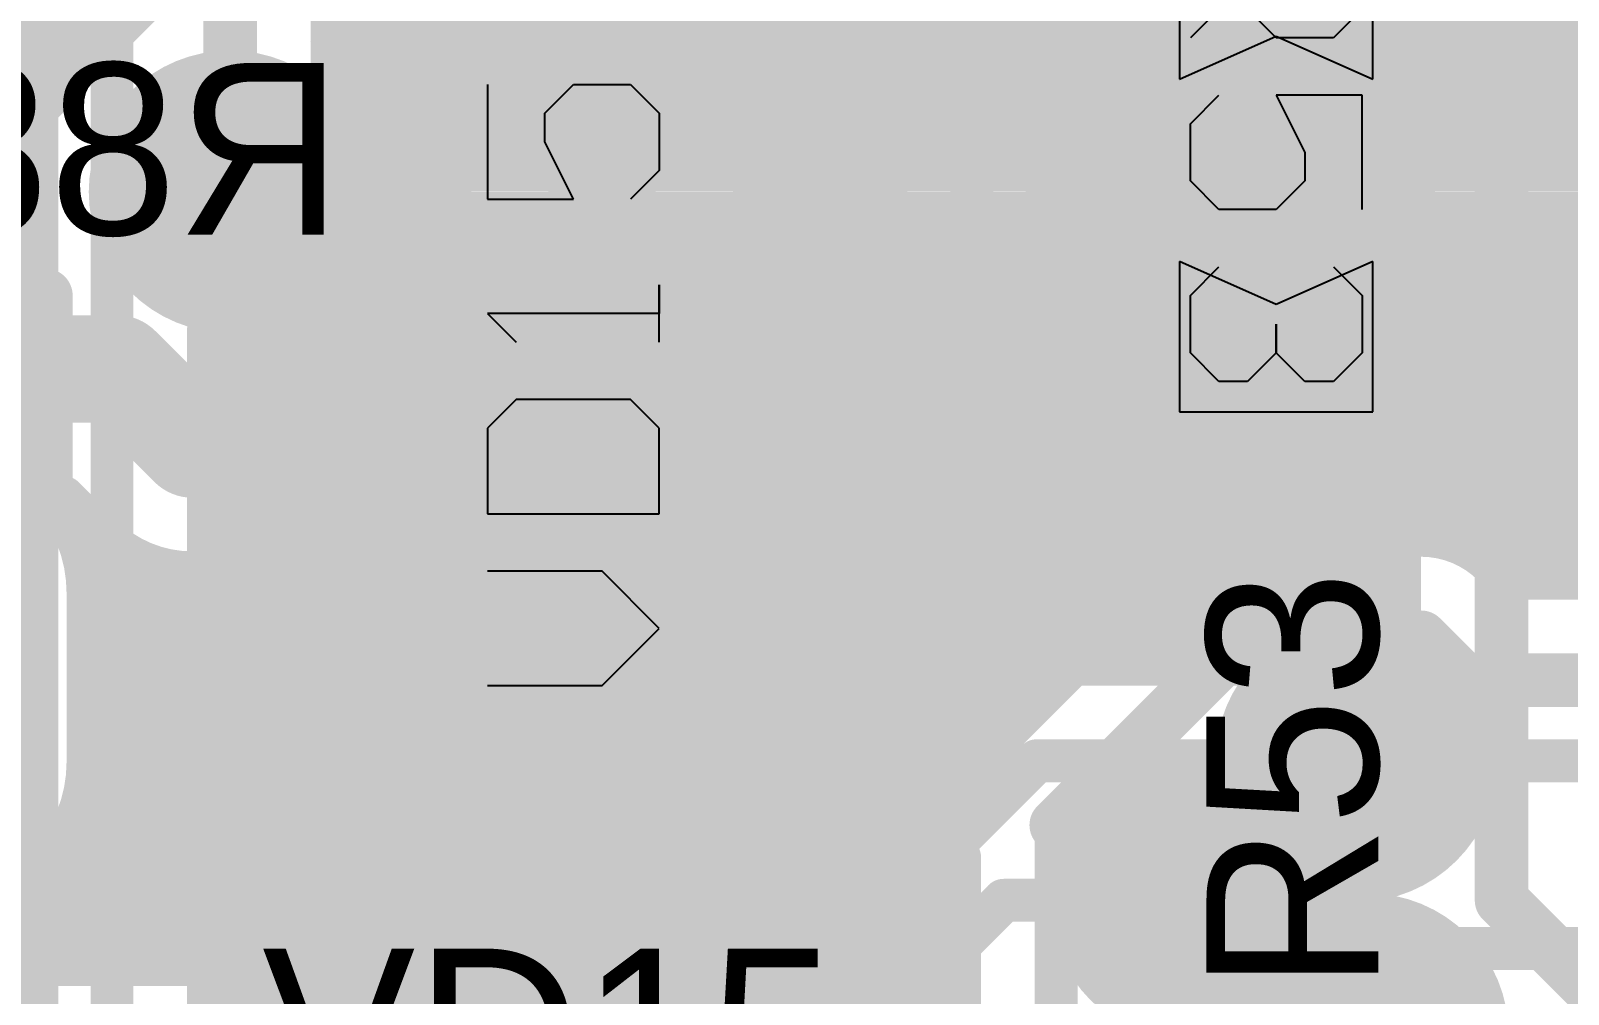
# Model space of a CAD drawing. Header units: millimetres. Extents: x 0.11 to 5.67, y 0.55 to 4.24.
# Drawn here: x 3.3188 to 3.6008, y 2.2968 to 2.4734 of the extents above; entities that cross this region are included whole.
import ezdxf

# ---------------------------------------------------------------- set-up
doc = ezdxf.new("R2010")
doc.units = ezdxf.units.MM
doc.header["$MEASUREMENT"] = 0
for name, color, linetype in [('BottomLayer', 5, 'Continuous'), ('BottomOverlay', 54, 'Continuous'), ('InternalPlane1', 76, 'Continuous'), ('InternalPlane2', 16, 'Continuous'), ('Mechanical3', 76, 'Continuous'), ('MultiLayer', 9, 'Continuous'), ('TopLayer', 1, 'Continuous'), ('TopOverlay', 2, 'Continuous'), ('TopPaste', 8, 'Continuous'), ('TopSolder', 216, 'Continuous'), ('ViaHoleLayer', 16, 'Continuous')]:
    doc.layers.add(name, color=color, linetype=linetype)

# ---------------------------------------------------------------- blocks, each defined once
blk = doc.blocks.new('SOT_23_123__4')
at = {"layer": 'Mechanical3'}
for p, q in [((-0.04429, 0.01967), (-0.04429, -0.00132)), ((-0.0233, -0.00132), (-0.0233, 0.01967)), ((-0.01281, 0.01967), (-0.01281, -0.01181)), ((0.00294, 0.01967), (-0.01281, 0.01967)), ((0.00819, 0.01443), (0.00294, 0.01967)), ((0.02393, 0.01967), (0.01868, 0.01443)), ((0.03442, 0.01967), (0.02393, 0.01967)), ((0.03967, 0.01443), (0.03442, 0.01967)), ((0.05017, 0.01443), (0.05541, 0.01967)), ((0.05541, 0.01967), (0.06591, 0.01967)), ((0.06591, 0.01967), (0.07116, 0.01443)), ((0.00819, -0.00656), (0.00819, 0.01443)), ((0.03967, 0.00918), (0.03967, 0.01443)), ((0.05017, 0.00918), (0.05017, 0.01443)), ((0.07116, 0.01443), (0.07116, 0.00918)), ((0.01868, -0.01181), (0.03967, 0.00918)), ((0.05541, 0.00393), (0.05017, 0.00918)), ((0.07116, 0.00918), (0.06591, 0.00393)), ((0.05017, -0.00132), (0.05541, 0.00393)), ((0.05541, 0.00393), (0.06591, 0.00393)), ((0.06591, 0.00393), (0.07116, -0.00132)), ((-0.04429, -0.00132), (-0.0338, -0.01181)), ((-0.0338, -0.01181), (-0.0233, -0.00132)), ((0.05017, -0.00656), (0.05017, -0.00132)), ((0.07116, -0.00132), (0.07116, -0.00656)), ((0.00294, -0.01181), (0.00819, -0.00656)), ((0.05541, -0.01181), (0.05017, -0.00656)), ((0.07116, -0.00656), (0.06591, -0.01181)), ((-0.01281, -0.01181), (0.00294, -0.01181)), ((0.03967, -0.01181), (0.01868, -0.01181)), ((0.06591, -0.01181), (0.05541, -0.01181))]:
    blk.add_line(p, q, dxfattribs=at)
at = {"layer": 'TopLayer', "const_width": 0.02807}
for points in [[(0.03027, 0.03866), (0.06125, 0.03866)], [(-0.06073, -0.00134), (-0.02975, -0.00134)], [(0.03027, -0.04134), (0.06125, -0.04134)]]:
    blk.add_lwpolyline(points, dxfattribs=at)
at = {"layer": 'TopLayer', "const_width": 0.01404}
for points in [[(0.02325, 0.03866, 1), (0.03729, 0.03866, 1)], [(0.05423, 0.03866, 1), (0.06827, 0.03866, 1)], [(-0.06775, -0.00134, 1), (-0.05371, -0.00134, 1)], [(-0.03677, -0.00134, 1), (-0.02273, -0.00134, 1)], [(0.02325, -0.04134, 1), (0.03729, -0.04134, 1)], [(0.05423, -0.04134, 1), (0.06827, -0.04134, 1)]]:
    blk.add_lwpolyline(points, format="xyb", close=True, dxfattribs=at)
at = {"layer": 'TopOverlay', "const_width": 0.01}
for points in [[(0.01576, 0.05866), (-0.02424, 0.05866)], [(-0.02424, 0.02866), (-0.02424, 0.05866)], [(0.02576, -0.01134), (0.02576, 0.00866)], [(-0.02424, -0.06134), (-0.02424, -0.03134)], [(0.01576, -0.06134), (-0.02424, -0.06134)]]:
    blk.add_lwpolyline(points, dxfattribs=at)
at = {"layer": 'TopOverlay', "const_width": 0.005}
for points in [[(-0.02674, 0.05866, 1), (-0.02174, 0.05866, 1)], [(-0.02674, 0.05866, 1), (-0.02174, 0.05866, 1)], [(0.01326, 0.05866, 1), (0.01826, 0.05866, 1)], [(-0.02674, 0.02866, 1), (-0.02174, 0.02866, 1)], [(0.02326, 0.00866, 1), (0.02826, 0.00866, 1)], [(0.02326, -0.01134, 1), (0.02826, -0.01134, 1)], [(-0.02674, -0.03134, 1), (-0.02174, -0.03134, 1)], [(-0.02674, -0.06134, 1), (-0.02174, -0.06134, 1)], [(-0.02674, -0.06134, 1), (-0.02174, -0.06134, 1)], [(0.01326, -0.06134, 1), (0.01826, -0.06134, 1)]]:
    blk.add_lwpolyline(points, format="xyb", close=True, dxfattribs=at)
at = {"layer": 'TopPaste', "const_width": 0.02807}
for points in [[(0.03027, 0.03866), (0.06125, 0.03866)], [(-0.06073, -0.00134), (-0.02975, -0.00134)], [(0.03027, -0.04134), (0.06125, -0.04134)]]:
    blk.add_lwpolyline(points, dxfattribs=at)
at = {"layer": 'TopPaste', "const_width": 0.01404}
for points in [[(0.02325, 0.03866, 1), (0.03729, 0.03866, 1)], [(0.05423, 0.03866, 1), (0.06827, 0.03866, 1)], [(-0.06775, -0.00134, 1), (-0.05371, -0.00134, 1)], [(-0.03677, -0.00134, 1), (-0.02273, -0.00134, 1)], [(0.02325, -0.04134, 1), (0.03729, -0.04134, 1)], [(0.05423, -0.04134, 1), (0.06827, -0.04134, 1)]]:
    blk.add_lwpolyline(points, format="xyb", close=True, dxfattribs=at)
at = {"layer": 'TopSolder', "const_width": 0.03201}
for points in [[(0.03027, 0.03866), (0.06125, 0.03866)], [(-0.06073, -0.00134), (-0.02975, -0.00134)], [(0.03027, -0.04134), (0.06125, -0.04134)]]:
    blk.add_lwpolyline(points, dxfattribs=at)
at = {"layer": 'TopSolder', "const_width": 0.016}
for points in [[(0.02227, 0.03866, 1), (0.03827, 0.03866, 1)], [(0.05325, 0.03866, 1), (0.06925, 0.03866, 1)], [(-0.06873, -0.00134, 1), (-0.05273, -0.00134, 1)], [(-0.03775, -0.00134, 1), (-0.02175, -0.00134, 1)], [(0.02227, -0.04134, 1), (0.03827, -0.04134, 1)], [(0.05325, -0.04134, 1), (0.06925, -0.04134, 1)]]:
    blk.add_lwpolyline(points, format="xyb", close=True, dxfattribs=at)
blk = doc.blocks.new('SOT_23_123__74')
at = {"layer": 'Mechanical3'}
for p, q in [((-0.04429, 0.01967), (-0.04429, -0.00132)), ((-0.0233, -0.00132), (-0.0233, 0.01967)), ((-0.01281, 0.01967), (-0.01281, -0.01181)), ((0.00294, 0.01967), (-0.01281, 0.01967)), ((0.00819, 0.01443), (0.00294, 0.01967)), ((0.02393, 0.01967), (0.01868, 0.01443)), ((0.02393, -0.01181), (0.02393, 0.01967)), ((0.06591, 0.01967), (0.04492, 0.01967)), ((0.04492, 0.01967), (0.04492, 0.00393)), ((0.00819, -0.00656), (0.00819, 0.01443)), ((0.04492, 0.00393), (0.05541, 0.00918)), ((0.05541, 0.00918), (0.06066, 0.00918)), ((0.06066, 0.00918), (0.06591, 0.00393)), ((0.06591, 0.00393), (0.06591, -0.00656)), ((-0.04429, -0.00132), (-0.0338, -0.01181)), ((-0.0338, -0.01181), (-0.0233, -0.00132)), ((0.00294, -0.01181), (0.00819, -0.00656)), ((0.05017, -0.01181), (0.04492, -0.00656)), ((0.06591, -0.00656), (0.06066, -0.01181)), ((-0.01281, -0.01181), (0.00294, -0.01181)), ((0.01868, -0.01181), (0.02918, -0.01181)), ((0.02918, -0.01181), (0.02393, -0.01181)), ((0.06066, -0.01181), (0.05017, -0.01181))]:
    blk.add_line(p, q, dxfattribs=at)
at = {"layer": 'TopLayer', "const_width": 0.02807}
for points in [[(0.03027, 0.03866), (0.06125, 0.03866)], [(-0.06073, -0.00134), (-0.02975, -0.00134)], [(0.03027, -0.04134), (0.06125, -0.04134)]]:
    blk.add_lwpolyline(points, dxfattribs=at)
at = {"layer": 'TopLayer', "const_width": 0.01404}
for points in [[(0.02325, 0.03866, 1), (0.03729, 0.03866, 1)], [(0.05423, 0.03866, 1), (0.06827, 0.03866, 1)], [(-0.06775, -0.00134, 1), (-0.05371, -0.00134, 1)], [(-0.03677, -0.00134, 1), (-0.02273, -0.00134, 1)], [(0.02325, -0.04134, 1), (0.03729, -0.04134, 1)], [(0.05423, -0.04134, 1), (0.06827, -0.04134, 1)]]:
    blk.add_lwpolyline(points, format="xyb", close=True, dxfattribs=at)
at = {"layer": 'TopOverlay', "const_width": 0.01}
for points in [[(-0.02424, 0.05866), (-0.02424, 0.02866)], [(-0.02424, 0.05866), (0.01576, 0.05866)], [(0.02576, 0.00866), (0.02576, -0.01134)], [(-0.02424, -0.03134), (-0.02424, -0.06134)], [(-0.02424, -0.06134), (0.01576, -0.06134)]]:
    blk.add_lwpolyline(points, dxfattribs=at)
at = {"layer": 'TopOverlay', "const_width": 0.005}
for points in [[(-0.02674, 0.05866, 1), (-0.02174, 0.05866, 1)], [(-0.02674, 0.05866, 1), (-0.02174, 0.05866, 1)], [(0.01326, 0.05866, 1), (0.01826, 0.05866, 1)], [(-0.02674, 0.02866, 1), (-0.02174, 0.02866, 1)], [(0.02326, 0.00866, 1), (0.02826, 0.00866, 1)], [(0.02326, -0.01134, 1), (0.02826, -0.01134, 1)], [(-0.02674, -0.03134, 1), (-0.02174, -0.03134, 1)], [(-0.02674, -0.06134, 1), (-0.02174, -0.06134, 1)], [(-0.02674, -0.06134, 1), (-0.02174, -0.06134, 1)], [(0.01326, -0.06134, 1), (0.01826, -0.06134, 1)]]:
    blk.add_lwpolyline(points, format="xyb", close=True, dxfattribs=at)
at = {"layer": 'TopPaste', "const_width": 0.02807}
for points in [[(0.03027, 0.03866), (0.06125, 0.03866)], [(-0.06073, -0.00134), (-0.02975, -0.00134)], [(0.03027, -0.04134), (0.06125, -0.04134)]]:
    blk.add_lwpolyline(points, dxfattribs=at)
at = {"layer": 'TopPaste', "const_width": 0.01404}
for points in [[(0.02325, 0.03866, 1), (0.03729, 0.03866, 1)], [(0.05423, 0.03866, 1), (0.06827, 0.03866, 1)], [(-0.06775, -0.00134, 1), (-0.05371, -0.00134, 1)], [(-0.03677, -0.00134, 1), (-0.02273, -0.00134, 1)], [(0.02325, -0.04134, 1), (0.03729, -0.04134, 1)], [(0.05423, -0.04134, 1), (0.06827, -0.04134, 1)]]:
    blk.add_lwpolyline(points, format="xyb", close=True, dxfattribs=at)
at = {"layer": 'TopSolder', "const_width": 0.03201}
for points in [[(0.03027, 0.03866), (0.06125, 0.03866)], [(-0.06073, -0.00134), (-0.02975, -0.00134)], [(0.03027, -0.04134), (0.06125, -0.04134)]]:
    blk.add_lwpolyline(points, dxfattribs=at)
at = {"layer": 'TopSolder', "const_width": 0.016}
for points in [[(0.02227, 0.03866, 1), (0.03827, 0.03866, 1)], [(0.05325, 0.03866, 1), (0.06925, 0.03866, 1)], [(-0.06873, -0.00134, 1), (-0.05273, -0.00134, 1)], [(-0.03775, -0.00134, 1), (-0.02175, -0.00134, 1)], [(0.02227, -0.04134, 1), (0.03827, -0.04134, 1)], [(0.05325, -0.04134, 1), (0.06925, -0.04134, 1)]]:
    blk.add_lwpolyline(points, format="xyb", close=True, dxfattribs=at)
blk = doc.blocks.new('RC0603_123')
at = {"layer": 'Mechanical3'}
for p, q in [((-0.04528, -0.01575), (-0.04528, 0.01574)), ((-0.04528, 0.01574), (-0.02953, 0.01574)), ((-0.02953, 0.01574), (-0.02429, 0.01049)), ((0.0072, 0.01574), (-0.01379, 0.01574)), ((-0.01379, 0.01574), (-0.01379, -0.00001)), ((0.0177, 0.01049), (0.02294, 0.01574)), ((0.02294, 0.01574), (0.03344, 0.01574)), ((0.03344, 0.01574), (0.03869, 0.01049)), ((-0.02429, 0.01049), (-0.02429, -0.00001)), ((0.03869, 0.01049), (0.03869, 0.00524)), ((-0.01379, -0.00001), (-0.00329, 0.00524)), ((-0.00329, 0.00524), (0.00195, 0.00524)), ((0.00195, 0.00524), (0.0072, -0.00001)), ((0.03869, 0.00524), (0.03344, -0.00001)), ((-0.02429, -0.00001), (-0.02953, -0.00525)), ((0.0072, -0.00001), (0.0072, -0.0105)), ((0.03344, -0.00001), (0.02819, -0.00001)), ((0.02819, -0.00001), (0.03344, -0.00001)), ((0.03344, -0.00001), (0.03869, -0.00525)), ((-0.02953, -0.00525), (-0.04528, -0.00525)), ((-0.03478, -0.00525), (-0.02429, -0.01575)), ((0.03869, -0.00525), (0.03869, -0.0105)), ((-0.00854, -0.01575), (-0.01379, -0.0105)), ((0.0072, -0.0105), (0.00195, -0.01575)), ((0.02294, -0.01575), (0.0177, -0.0105)), ((0.03869, -0.0105), (0.03344, -0.01575)), ((0.00195, -0.01575), (-0.00854, -0.01575)), ((0.03344, -0.01575), (0.02294, -0.01575))]:
    blk.add_line(p, q, dxfattribs=at)
at = {"layer": 'TopLayer'}
for points in [[(-0.04429, -0.01772), (-0.01673, -0.01772), (-0.04429, 0.01772), (-0.01673, 0.01772)], [(0.04427, 0.01772), (0.01671, 0.01772), (0.04427, -0.01772), (0.01671, -0.01772)]]:
    blk.add_solid(points, dxfattribs=at)
at = {"layer": 'TopOverlay', "const_width": 0.00701}
for points in [[(-0.05217, -0.02559), (-0.05217, 0.02559)], [(0.05217, 0.02559), (-0.05217, 0.02559)], [(0.05217, -0.02559), (0.05217, 0.02559)], [(0.05217, -0.02559), (-0.05217, -0.02559)]]:
    blk.add_lwpolyline(points, dxfattribs=at)
at = {"layer": 'TopOverlay', "const_width": 0.0035}
for points in [[(-0.05392, 0.02559, 1), (-0.05041, 0.02559, 1)], [(-0.05392, 0.02559, 1), (-0.05041, 0.02559, 1)], [(0.05041, 0.02559, 1), (0.05392, 0.02559, 1)], [(0.05041, 0.02559, 1), (0.05392, 0.02559, 1)], [(-0.05392, -0.02559, 1), (-0.05041, -0.02559, 1)], [(-0.05392, -0.02559, 1), (-0.05041, -0.02559, 1)], [(0.05041, -0.02559, 1), (0.05392, -0.02559, 1)], [(0.05041, -0.02559, 1), (0.05392, -0.02559, 1)]]:
    blk.add_lwpolyline(points, format="xyb", close=True, dxfattribs=at)
at = {"layer": 'TopPaste'}
for p, q in [((-0.04429, 0.01772), (-0.04429, -0.01772)), ((-0.01673, 0.01772), (-0.04429, 0.01772)), ((-0.02461, 0), (-0.01673, 0.01772)), ((0.04427, 0.01772), (0.01671, 0.01772)), ((0.01671, 0.01772), (0.02458, 0)), ((0.04427, -0.01772), (0.04427, 0.01772)), ((-0.01673, -0.01772), (-0.02461, 0)), ((0.02458, 0), (0.01671, -0.01772)), ((-0.04429, -0.01772), (-0.01673, -0.01772)), ((0.01671, -0.01772), (0.04427, -0.01772))]:
    blk.add_line(p, q, dxfattribs=at)
at = {"layer": 'TopSolder'}
for points in [[(-0.04626, -0.01969), (-0.01476, -0.01969), (-0.04626, 0.01969), (-0.01476, 0.01969)], [(0.04624, 0.01969), (0.01474, 0.01969), (0.04624, -0.01969), (0.01474, -0.01969)]]:
    blk.add_solid(points, dxfattribs=at)

msp = doc.modelspace()

# ---------------------------------------------------------------- linework, layer by layer
at = {"layer": 'BottomLayer'}
for points, const_width in [([(3.33366, 2.00787), (3.33366, 2.53425)], 0.00787), ([(3.35532, 2.4439), (3.35532, 2.53348)], 0.00984), ([(3.37402, 2.46137), (3.37402, 2.53348)], 0.00787), ([(3.31988, 1.97047), (3.31988, 2.52854)], 0.00787), ([(3.37402, 2.47145), (3.44202, 2.47145)], 0.00787), ([(3.48514, 2.47145), (3.74001, 2.47145)], 0.00787), ([(3.37402, 2.46358), (3.44996, 2.46358)], 0.00787), ([(3.47721, 2.46358), (3.733, 2.46358)], 0.00787), ([(3.37802, 2.4557), (3.72858, 2.4557)], 0.00787), ([(3.3806, 2.44783), (3.72597, 2.44783)], 0.00787), ([(3.3806, 2.43995), (3.50195, 2.43995)], 0.00787), ([(3.52167, 2.43995), (3.72486, 2.43995)], 0.00787), ([(3.37801, 2.43208), (3.49163, 2.43208)], 0.00787), ([(3.53199, 2.43208), (3.72514, 2.43208)], 0.00787), ([(3.37166, 2.42421), (3.48746, 2.42421)], 0.00787), ([(3.53616, 2.42421), (3.72683, 2.42421)], 0.00787), ([(3.35138, 2.01521), (3.35138, 2.41861)], 0.00787), ([(3.35138, 2.41633), (3.48622, 2.41633)], 0.00787), ([(3.5374, 2.41633), (3.71667, 2.41633)], 0.00787), ([(3.35138, 2.40846), (3.48746, 2.40846)], 0.00787), ([(3.53616, 2.40846), (3.68814, 2.40846)], 0.00787), ([(3.35138, 2.40058), (3.49165, 2.40058)], 0.00787), ([(3.53198, 2.40058), (3.61581, 2.40058)], 0.00787), ([(3.35138, 2.39271), (3.50198, 2.39271)], 0.00787), ([(3.52164, 2.39271), (3.60874, 2.39271)], 0.00787), ([(3.35138, 2.38484), (3.60579, 2.38484)], 0.00787), ([(3.54134, 2.38091), (3.57382, 2.38091)], 0.00787), ([(3.35138, 2.37696), (3.52985, 2.37696)], 0.00787), ([(3.58531, 2.37696), (3.60549, 2.37696)], 0.00787), ([(3.49367, 2.34098), (3.52812, 2.37543)], 0.00787), ([(3.58704, 2.37543), (3.58944, 2.37303)], 0.00787), ([(3.58944, 2.37303), (3.60626, 2.37303)], 0.00787), ([(3.35138, 2.36909), (3.52178, 2.36909)], 0.00787), ([(3.50689, 2.32776), (3.54134, 2.3622)], 0.00984), ([(3.54134, 2.3622), (3.57382, 2.3622)], 0.00984), ([(3.57382, 2.3622), (3.58169, 2.35433)], 0.00984), ([(3.35138, 2.36121), (3.5139, 2.36121)], 0.00787), ([(3.58169, 2.35433), (3.66043, 2.35433)], 0.00984), ([(3.35138, 2.35334), (3.50603, 2.35334)], 0.00787), ([(3.35138, 2.34547), (3.49815, 2.34547)], 0.00787), ([(3.35138, 2.33759), (3.49098, 2.33759)], 0.00787), ([(3.56201, 2.33957), (3.68209, 2.33957)], 0.00787), ([(3.35138, 2.32972), (3.48829, 2.32972)], 0.00787), ([(3.50689, 2.27258), (3.50689, 2.32776)], 0.00787), ([(3.35138, 2.32184), (3.48915, 2.32184)], 0.00787), ([(3.48917, 2.27992), (3.48917, 2.32177)], 0.00787), ([(3.35138, 2.31397), (3.48917, 2.31397)], 0.00787), ([(3.5315, 2.2815), (3.5315, 2.31398)], 0.00787), ([(3.35138, 2.3061), (3.48917, 2.3061)], 0.00787), ([(3.56398, 2.28937), (3.57972, 2.30512)], 0.00787), ([(3.57972, 2.30512), (3.7378, 2.30512)], 0.00787), ([(3.35138, 2.29822), (3.48917, 2.29822)], 0.00787)]:
    msp.add_lwpolyline(points, dxfattribs=dict(at, const_width=const_width))
for points, const_width in [([(3.48917, 2.48524, 1), (3.43799, 2.48524, 1)], 0.00787), ([(3.45768, 2.48524, 1), (3.46949, 2.48524, 1)], 0.01181), ([(3.37205, 2.47145, 1), (3.37598, 2.47145, 1)], 0.00394), ([(3.44005, 2.47145, 1), (3.44399, 2.47145, 1)], 0.00394), ([(3.48317, 2.47145, 1), (3.48711, 2.47145, 1)], 0.00394), ([(3.37205, 2.46358, 1), (3.37598, 2.46358, 1)], 0.00394), ([(3.37205, 2.46137, 1), (3.37598, 2.46137, 1)], 0.00394), ([(3.37205, 2.46137, 1), (3.37598, 2.46137, 1)], 0.00394), ([(3.44799, 2.46358, 1), (3.45192, 2.46358, 1)], 0.00394), ([(3.47524, 2.46358, 1), (3.47918, 2.46358, 1)], 0.00394), ([(3.37605, 2.4557, 1), (3.37999, 2.4557, 1)], 0.00394), ([(3.34941, 2.4439, 1), (3.36122, 2.4439, 1)], 0.01181), ([(3.37863, 2.44783, 1), (3.38257, 2.44783, 1)], 0.00394), ([(3.35285, 2.4439, 1), (3.35778, 2.4439, 1)], 0.00492), ([(3.37894, 2.4439, 1), (3.38287, 2.4439, 1)], 0.00394), ([(3.37894, 2.4439, 1), (3.38287, 2.4439, 1)], 0.00394), ([(3.5374, 2.41634, 1), (3.48622, 2.41634, 1)], 0.00787), ([(3.37863, 2.43995, 1), (3.38257, 2.43995, 1)], 0.00394), ([(3.49998, 2.43995, 1), (3.50392, 2.43995, 1)], 0.00394), ([(3.5197, 2.43995, 1), (3.52364, 2.43995, 1)], 0.00394), ([(3.37604, 2.43208, 1), (3.37998, 2.43208, 1)], 0.00394), ([(3.48967, 2.43208, 1), (3.4936, 2.43208, 1)], 0.00394), ([(3.53002, 2.43208, 1), (3.53396, 2.43208, 1)], 0.00394), ([(3.36969, 2.42421, 1), (3.37363, 2.42421, 1)], 0.00394), ([(3.48549, 2.42421, 1), (3.48943, 2.42421, 1)], 0.00394), ([(3.50591, 2.41634, 1), (3.51772, 2.41634, 1)], 0.01181), ([(3.53419, 2.42421, 1), (3.53813, 2.42421, 1)], 0.00394), ([(3.34941, 2.41861, 1), (3.35335, 2.41861, 1)], 0.00394), ([(3.34941, 2.41861, 1), (3.35335, 2.41861, 1)], 0.00394), ([(3.34941, 2.41633, 1), (3.35335, 2.41633, 1)], 0.00394), ([(3.48425, 2.41634, 1), (3.48819, 2.41634, 1)], 0.00394), ([(3.48425, 2.41633, 1), (3.48819, 2.41633, 1)], 0.00394), ([(3.53543, 2.41634, 1), (3.53937, 2.41634, 1)], 0.00394), ([(3.53543, 2.41633, 1), (3.53937, 2.41633, 1)], 0.00394), ([(3.34941, 2.40846, 1), (3.35335, 2.40846, 1)], 0.00394), ([(3.4855, 2.40846, 1), (3.48943, 2.40846, 1)], 0.00394), ([(3.53419, 2.40846, 1), (3.53813, 2.40846, 1)], 0.00394), ([(3.34941, 2.40058, 1), (3.35335, 2.40058, 1)], 0.00394), ([(3.48968, 2.40058, 1), (3.49361, 2.40058, 1)], 0.00394), ([(3.53001, 2.40058, 1), (3.53395, 2.40058, 1)], 0.00394), ([(3.34941, 2.39271, 1), (3.35335, 2.39271, 1)], 0.00394), ([(3.50002, 2.39271, 1), (3.50395, 2.39271, 1)], 0.00394), ([(3.51967, 2.39271, 1), (3.52361, 2.39271, 1)], 0.00394), ([(3.34941, 2.38484, 1), (3.35335, 2.38484, 1)], 0.00394), ([(3.53937, 2.38091, 1), (3.54331, 2.38091, 1)], 0.00394), ([(3.53937, 2.38091, 1), (3.54331, 2.38091, 1)], 0.00394), ([(3.53937, 2.38091, 1), (3.54331, 2.38091, 1)], 0.00394), ([(3.57185, 2.38091, 1), (3.57579, 2.38091, 1)], 0.00394), ([(3.57185, 2.38091, 1), (3.57579, 2.38091, 1)], 0.00394), ([(3.57185, 2.38091, 1), (3.57579, 2.38091, 1)], 0.00394), ([(3.34941, 2.37696, 1), (3.35335, 2.37696, 1)], 0.00394), ([(3.52788, 2.37696, 1), (3.53182, 2.37696, 1)], 0.00394), ([(3.58334, 2.37696, 1), (3.58727, 2.37696, 1)], 0.00394), ([(3.52615, 2.37543, 1), (3.53008, 2.37543, 1)], 0.00394), ([(3.52615, 2.37543, 1), (3.53008, 2.37543, 1)], 0.00394), ([(3.52615, 2.37543, 1), (3.53008, 2.37543, 1)], 0.00394), ([(3.58507, 2.37543, 1), (3.58901, 2.37543, 1)], 0.00394), ([(3.58507, 2.37543, 1), (3.58901, 2.37543, 1)], 0.00394), ([(3.58507, 2.37543, 1), (3.58901, 2.37543, 1)], 0.00394), ([(3.58747, 2.37303, 1), (3.59141, 2.37303, 1)], 0.00394), ([(3.58747, 2.37303, 1), (3.59141, 2.37303, 1)], 0.00394), ([(3.34941, 2.36909, 1), (3.35335, 2.36909, 1)], 0.00394), ([(3.51981, 2.36909, 1), (3.52374, 2.36909, 1)], 0.00394), ([(3.53888, 2.3622, 1), (3.5438, 2.3622, 1)], 0.00492), ([(3.53888, 2.3622, 1), (3.5438, 2.3622, 1)], 0.00492), ([(3.57136, 2.3622, 1), (3.57628, 2.3622, 1)], 0.00492), ([(3.57136, 2.3622, 1), (3.57628, 2.3622, 1)], 0.00492), ([(3.34941, 2.36121, 1), (3.35335, 2.36121, 1)], 0.00394), ([(3.51193, 2.36121, 1), (3.51587, 2.36121, 1)], 0.00394), ([(3.57923, 2.35433, 1), (3.58415, 2.35433, 1)], 0.00492), ([(3.57923, 2.35433, 1), (3.58415, 2.35433, 1)], 0.00492), ([(3.34941, 2.35334, 1), (3.35335, 2.35334, 1)], 0.00394), ([(3.50406, 2.35334, 1), (3.508, 2.35334, 1)], 0.00394), ([(3.5561, 2.33957, 1), (3.56791, 2.33957, 1)], 0.01181), ([(3.34941, 2.34547, 1), (3.35335, 2.34547, 1)], 0.00394), ([(3.49618, 2.34547, 1), (3.50012, 2.34547, 1)], 0.00394), ([(3.4917, 2.34098, 1), (3.49563, 2.34098, 1)], 0.00394), ([(3.4917, 2.34098, 1), (3.49563, 2.34098, 1)], 0.00394), ([(3.34941, 2.33759, 1), (3.35335, 2.33759, 1)], 0.00394), ([(3.48902, 2.33759, 1), (3.49295, 2.33759, 1)], 0.00394), ([(3.56004, 2.33957, 1), (3.56398, 2.33957, 1)], 0.00394), ([(3.34941, 2.32972, 1), (3.35335, 2.32972, 1)], 0.00394), ([(3.48632, 2.32972, 1), (3.49026, 2.32972, 1)], 0.00394), ([(3.50443, 2.32776, 1), (3.50935, 2.32776, 1)], 0.00492), ([(3.50492, 2.32776, 1), (3.50886, 2.32776, 1)], 0.00394), ([(3.34941, 2.32184, 1), (3.35335, 2.32184, 1)], 0.00394), ([(3.48718, 2.32184, 1), (3.49112, 2.32184, 1)], 0.00394), ([(3.4872, 2.32177, 1), (3.49114, 2.32177, 1)], 0.00394), ([(3.4872, 2.32177, 1), (3.49114, 2.32177, 1)], 0.00394), ([(3.52559, 2.31398, 1), (3.5374, 2.31398, 1)], 0.01181), ([(3.34941, 2.31397, 1), (3.35335, 2.31397, 1)], 0.00394), ([(3.4872, 2.31397, 1), (3.49114, 2.31397, 1)], 0.00394), ([(3.52953, 2.31398, 1), (3.53346, 2.31398, 1)], 0.00394), ([(3.34941, 2.3061, 1), (3.35335, 2.3061, 1)], 0.00394), ([(3.4872, 2.3061, 1), (3.49114, 2.3061, 1)], 0.00394), ([(3.57776, 2.30512, 1), (3.58169, 2.30512, 1)], 0.00394), ([(3.57776, 2.30512, 1), (3.58169, 2.30512, 1)], 0.00394), ([(3.34941, 2.29822, 1), (3.35335, 2.29822, 1)], 0.00394), ([(3.4872, 2.29822, 1), (3.49114, 2.29822, 1)], 0.00394), ([(3.55807, 2.28937, 1), (3.56988, 2.28937, 1)], 0.01181)]:
    msp.add_lwpolyline(points, format="xyb", close=True, dxfattribs=dict(at, const_width=const_width))
at = {"layer": 'BottomLayer', "const_width": 0.00787}
for points in [[(3.37402, 2.46137, -0.190079), (3.38091, 2.4439)], [(3.38091, 2.4439, -0.460215), (3.35138, 2.41861)], [(3.52812, 2.37543, -0.198912), (3.54134, 2.38091)], [(3.52812, 2.37543, -0.198912), (3.54134, 2.38091)], [(3.57382, 2.38091, -0.198912), (3.58704, 2.37543)], [(3.57382, 2.38091, -0.198912), (3.58704, 2.37543)], [(3.48917, 2.32177, -0.285194), (3.49367, 2.34098)]]:
    msp.add_lwpolyline(points, format="xyb", dxfattribs=at)
at = {"layer": 'InternalPlane1', "const_width": 0.02591}
for points in [[(3.45063, 2.48524, 1), (3.47654, 2.48524, 1)], [(3.34236, 2.4439, 1), (3.36827, 2.4439, 1)], [(3.49886, 2.41634, 1), (3.52476, 2.41634, 1)], [(3.54906, 2.33957, 1), (3.57496, 2.33957, 1)], [(3.51854, 2.31398, 1), (3.54445, 2.31398, 1)], [(3.55102, 2.28937, 1), (3.57693, 2.28937, 1)]]:
    msp.add_lwpolyline(points, format="xyb", close=True, dxfattribs=at)
at = {"layer": 'InternalPlane2', "const_width": 0.02591}
for points in [[(3.34236, 2.4439, 1), (3.36827, 2.4439, 1)], [(3.54906, 2.33957, 1), (3.57496, 2.33957, 1)], [(3.51854, 2.31398, 1), (3.54445, 2.31398, 1)], [(3.55102, 2.28937, 1), (3.57693, 2.28937, 1)]]:
    msp.add_lwpolyline(points, format="xyb", close=True, dxfattribs=at)
at = {"layer": 'MultiLayer', "const_width": 0.01181}
for points in [[(3.45768, 2.48524, 1), (3.46949, 2.48524, 1)], [(3.34941, 2.4439, 1), (3.36122, 2.4439, 1)], [(3.50591, 2.41634, 1), (3.51772, 2.41634, 1)], [(3.5561, 2.33957, 1), (3.56791, 2.33957, 1)], [(3.52559, 2.31398, 1), (3.5374, 2.31398, 1)], [(3.55807, 2.28937, 1), (3.56988, 2.28937, 1)]]:
    msp.add_lwpolyline(points, format="xyb", close=True, dxfattribs=at)
at = {"layer": 'TopLayer'}
for points, const_width in [([(3.42358, 2.39764), (3.42358, 2.64504)], 0.01969), ([(3.51575, 2.45079), (3.51575, 2.50591)], 0.00787), ([(3.29823, 2.44587), (3.34646, 2.49409)], 0.01969), ([(3.46358, 2.4434), (3.46358, 2.48524)], 0.01969), ([(3.58169, 2.47835), (3.58858, 2.47146)], 0.00984), ([(3.58858, 2.31398), (3.58858, 2.47146)], 0.00984), ([(3.4884, 2.47145), (3.51575, 2.47145)], 0.00787), ([(3.491, 2.46358), (3.51575, 2.46358)], 0.00787), ([(3.4914, 2.43177), (3.4914, 2.45889)], 0.00787), ([(3.4914, 2.4557), (3.51575, 2.4557)], 0.00787), ([(3.51575, 2.45079), (3.56988, 2.45079)], 0.00787), ([(3.56988, 2.44491), (3.56988, 2.45079)], 0.00787), ([(3.35532, 2.4439), (3.38308, 2.4439)], 0.01969), ([(3.38308, 2.4439), (3.38358, 2.4434)], 0.01969), ([(3.4914, 2.44783), (3.56988, 2.44783)], 0.00787), ([(3.51575, 2.44491), (3.56988, 2.44491)], 0.00787), ([(3.51575, 2.44162), (3.51575, 2.44491)], 0.00787), ([(3.4914, 2.43995), (3.50195, 2.43995)], 0.00787), ([(3.51181, 2.41634), (3.54624, 2.41634)], 0.01969), ([(3.54624, 2.41634), (3.54724, 2.41735)], 0.01969), ([(3.54724, 2.41735), (3.54774, 2.41685)], 0.01969), ([(3.29528, 2.41142), (3.33465, 2.41142)], 0.01969), ([(3.33465, 2.41142), (3.34843, 2.39764)], 0.01969), ([(3.48347, 2.40846), (3.48746, 2.40846)], 0.00787), ([(3.4472, 2.39764), (3.4472, 2.40542)], 0.00787), ([(3.34843, 2.39764), (3.42358, 2.39764)], 0.01969), ([(3.42358, 2.3524), (3.42358, 2.39764)], 0.01969), ([(3.4472, 2.40058), (3.45837, 2.40058)], 0.00787), ([(3.4688, 2.40058), (3.49165, 2.40058)], 0.00787), ([(3.4472, 2.38258), (3.4472, 2.39764)], 0.00787), ([(3.4472, 2.39271), (3.50198, 2.39271)], 0.00787), ([(3.51575, 2.38979), (3.56988, 2.38979)], 0.00787), ([(3.56988, 2.36392), (3.56988, 2.38979)], 0.00787), ([(3.32486, 2.3878), (3.33172, 2.38093)], 0.00787), ([(3.4472, 2.38484), (3.56988, 2.38484)], 0.00787), ([(3.32847, 2.37696), (3.337, 2.37696)], 0.00787), ([(3.44988, 2.37696), (3.56988, 2.37696)], 0.00787), ([(3.34843, 2.37402), (3.39645, 2.37402)], 0.00787), ([(3.32927, 2.33934), (3.32927, 2.37032)], 0.00787), ([(3.32927, 2.36909), (3.39579, 2.36909)], 0.00787), ([(3.45137, 2.36909), (3.56988, 2.36909)], 0.00787), ([(3.39577, 2.33691), (3.39577, 2.36789)], 0.00787), ([(3.4514, 2.33691), (3.4514, 2.36789)], 0.00787), ([(3.32927, 2.36121), (3.39577, 2.36121)], 0.00787), ([(3.4514, 2.36121), (3.54836, 2.36121)], 0.00787), ([(3.50335, 2.35728), (3.54354, 2.35728)], 0.00787), ([(3.32927, 2.35334), (3.39577, 2.35334)], 0.00787), ([(3.44089, 2.30217), (3.49082, 2.35209)], 0.00787), ([(3.4514, 2.35334), (3.49221, 2.35334)], 0.00787), ([(3.32927, 2.34547), (3.39577, 2.34547)], 0.00787), ([(3.4514, 2.34547), (3.48419, 2.34547)], 0.00787), ([(3.32922, 2.33759), (3.39577, 2.33759)], 0.00787), ([(3.44823, 2.28445), (3.50335, 2.33957)], 0.00787), ([(3.4514, 2.33759), (3.47632, 2.33759)], 0.00787), ([(3.50335, 2.33957), (3.56201, 2.33957)], 0.00787), ([(3.32755, 2.32972), (3.39671, 2.32972)], 0.00787), ([(3.45045, 2.32972), (3.46844, 2.32972)], 0.00787), ([(3.32308, 2.32184), (3.4002, 2.32184)], 0.00787), ([(3.44697, 2.32184), (3.46057, 2.32184)], 0.00787), ([(3.58858, 2.31398), (3.65551, 2.24705)], 0.00984), ([(3.31286, 2.31397), (3.40785, 2.31397)], 0.00787), ([(3.43932, 2.31397), (3.4527, 2.31397)], 0.00787), ([(3.44311, 2.25984), (3.49725, 2.31398)], 0.00787), ([(3.49725, 2.31398), (3.5315, 2.31398)], 0.00787), ([(3.17703, 2.3061), (3.44482, 2.3061)], 0.00787), ([(3.18096, 2.30217), (3.44089, 2.30217)], 0.00787)]:
    msp.add_lwpolyline(points, dxfattribs=dict(at, const_width=const_width))
for points, const_width in [([(3.45768, 2.48524, 1), (3.46949, 2.48524, 1)], 0.01181), ([(3.48524, 2.47539, 1), (3.48917, 2.47539, 1)], 0.00394), ([(3.48524, 2.47358, 1), (3.48917, 2.47358, 1)], 0.00394), ([(3.58612, 2.47146, 1), (3.59104, 2.47146, 1)], 0.00492), ([(3.58612, 2.47146, 1), (3.59104, 2.47146, 1)], 0.00492), ([(3.48643, 2.47145, 1), (3.49037, 2.47145, 1)], 0.00394), ([(3.51378, 2.47145, 1), (3.51772, 2.47145, 1)], 0.00394), ([(3.48903, 2.46358, 1), (3.49297, 2.46358, 1)], 0.00394), ([(3.51378, 2.46358, 1), (3.51772, 2.46358, 1)], 0.00394), ([(3.48943, 2.45889, 1), (3.49337, 2.45889, 1)], 0.00394), ([(3.48943, 2.45889, 1), (3.49337, 2.45889, 1)], 0.00394), ([(3.48943, 2.4557, 1), (3.49337, 2.4557, 1)], 0.00394), ([(3.51378, 2.4557, 1), (3.51772, 2.4557, 1)], 0.00394), ([(3.34941, 2.4439, 1), (3.36122, 2.4439, 1)], 0.01181), ([(3.51378, 2.45079, 1), (3.51772, 2.45079, 1)], 0.00394), ([(3.51378, 2.45079, 1), (3.51772, 2.45079, 1)], 0.00394), ([(3.56791, 2.45079, 1), (3.57185, 2.45079, 1)], 0.00394), ([(3.56791, 2.45079, 1), (3.57185, 2.45079, 1)], 0.00394), ([(3.35039, 2.4439, 1), (3.36024, 2.4439, 1)], 0.00984), ([(3.37816, 2.4439, 1), (3.388, 2.4439, 1)], 0.00984), ([(3.37816, 2.4439, 1), (3.388, 2.4439, 1)], 0.00984), ([(3.37866, 2.4434, 1), (3.3885, 2.4434, 1)], 0.00984), ([(3.45866, 2.4434, 1), (3.4685, 2.4434, 1)], 0.00984), ([(3.48943, 2.44783, 1), (3.49337, 2.44783, 1)], 0.00394), ([(3.56791, 2.44783, 1), (3.57185, 2.44783, 1)], 0.00394), ([(3.51378, 2.44491, 1), (3.51772, 2.44491, 1)], 0.00394), ([(3.51378, 2.44491, 1), (3.51772, 2.44491, 1)], 0.00394), ([(3.56791, 2.44491, 1), (3.57185, 2.44491, 1)], 0.00394), ([(3.56791, 2.44491, 1), (3.57185, 2.44491, 1)], 0.00394), ([(3.51378, 2.44162, 1), (3.51772, 2.44162, 1)], 0.00394), ([(3.51378, 2.44162, 1), (3.51772, 2.44162, 1)], 0.00394), ([(3.48943, 2.43995, 1), (3.49337, 2.43995, 1)], 0.00394), ([(3.49998, 2.43995, 1), (3.50392, 2.43995, 1)], 0.00394), ([(3.48943, 2.43177, 1), (3.49337, 2.43177, 1)], 0.00394), ([(3.48943, 2.43177, 1), (3.49337, 2.43177, 1)], 0.00394), ([(3.50591, 2.41634, 1), (3.51772, 2.41634, 1)], 0.01181), ([(3.50689, 2.41634, 1), (3.51673, 2.41634, 1)], 0.00984), ([(3.54131, 2.41634, 1), (3.55116, 2.41634, 1)], 0.00984), ([(3.54131, 2.41634, 1), (3.55116, 2.41634, 1)], 0.00984), ([(3.54232, 2.41735, 1), (3.55217, 2.41735, 1)], 0.00984), ([(3.54232, 2.41735, 1), (3.55217, 2.41735, 1)], 0.00984), ([(3.54282, 2.41685, 1), (3.55266, 2.41685, 1)], 0.00984), ([(3.32972, 2.41142, 1), (3.33957, 2.41142, 1)], 0.00984), ([(3.32972, 2.41142, 1), (3.33957, 2.41142, 1)], 0.00984), ([(3.48459, 2.41222, 1), (3.48852, 2.41222, 1)], 0.00394), ([(3.48459, 2.41222, 1), (3.48852, 2.41222, 1)], 0.00394), ([(3.4815, 2.40846, 1), (3.48544, 2.40846, 1)], 0.00394), ([(3.4855, 2.40846, 1), (3.48943, 2.40846, 1)], 0.00394), ([(3.44524, 2.40542, 1), (3.44917, 2.40542, 1)], 0.00394), ([(3.44524, 2.40542, 1), (3.44917, 2.40542, 1)], 0.00394), ([(3.3435, 2.39764, 1), (3.35335, 2.39764, 1)], 0.00984), ([(3.3435, 2.39764, 1), (3.35335, 2.39764, 1)], 0.00984), ([(3.41866, 2.39764, 1), (3.4285, 2.39764, 1)], 0.00984), ([(3.41866, 2.39764, 1), (3.4285, 2.39764, 1)], 0.00984), ([(3.41866, 2.39764, 1), (3.4285, 2.39764, 1)], 0.00984), ([(3.44524, 2.40058, 1), (3.44917, 2.40058, 1)], 0.00394), ([(3.4564, 2.40058, 1), (3.46033, 2.40058, 1)], 0.00394), ([(3.46683, 2.40058, 1), (3.47077, 2.40058, 1)], 0.00394), ([(3.48968, 2.40058, 1), (3.49361, 2.40058, 1)], 0.00394), ([(3.44524, 2.39764, 1), (3.44917, 2.39764, 1)], 0.00394), ([(3.44524, 2.39764, 1), (3.44917, 2.39764, 1)], 0.00394), ([(3.44524, 2.39271, 1), (3.44917, 2.39271, 1)], 0.00394), ([(3.50002, 2.39271, 1), (3.50395, 2.39271, 1)], 0.00394), ([(3.51378, 2.39105, 1), (3.51772, 2.39105, 1)], 0.00394), ([(3.51378, 2.38979, 1), (3.51772, 2.38979, 1)], 0.00394), ([(3.56791, 2.38979, 1), (3.57185, 2.38979, 1)], 0.00394), ([(3.56791, 2.38979, 1), (3.57185, 2.38979, 1)], 0.00394), ([(3.32113, 2.3878, 1), (3.32507, 2.3878, 1)], 0.00394), ([(3.32289, 2.3878, 1), (3.32683, 2.3878, 1)], 0.00394), ([(3.44524, 2.38484, 1), (3.44917, 2.38484, 1)], 0.00394), ([(3.44524, 2.38258, 1), (3.44917, 2.38258, 1)], 0.00394), ([(3.44524, 2.38258, 1), (3.44917, 2.38258, 1)], 0.00394), ([(3.56791, 2.38484, 1), (3.57185, 2.38484, 1)], 0.00394), ([(3.32975, 2.38093, 1), (3.33369, 2.38093, 1)], 0.00394), ([(3.32975, 2.38093, 1), (3.33369, 2.38093, 1)], 0.00394), ([(3.32975, 2.38093, 1), (3.33369, 2.38093, 1)], 0.00394), ([(3.3265, 2.37696, 1), (3.33044, 2.37696, 1)], 0.00394), ([(3.33503, 2.37696, 1), (3.33897, 2.37696, 1)], 0.00394), ([(3.44791, 2.37696, 1), (3.45185, 2.37696, 1)], 0.00394), ([(3.56791, 2.37696, 1), (3.57185, 2.37696, 1)], 0.00394), ([(3.34646, 2.37402, 1), (3.35039, 2.37402, 1)], 0.00394), ([(3.34646, 2.37402, 1), (3.35039, 2.37402, 1)], 0.00394), ([(3.34646, 2.37402, 1), (3.35039, 2.37402, 1)], 0.00394), ([(3.39448, 2.37402, 1), (3.39842, 2.37402, 1)], 0.00394), ([(3.39448, 2.37402, 1), (3.39842, 2.37402, 1)], 0.00394), ([(3.3273, 2.37032, 1), (3.33124, 2.37032, 1)], 0.00394), ([(3.3273, 2.37032, 1), (3.33124, 2.37032, 1)], 0.00394), ([(3.3273, 2.36909, 1), (3.33124, 2.36909, 1)], 0.00394), ([(3.39383, 2.36909, 1), (3.39776, 2.36909, 1)], 0.00394), ([(3.4494, 2.36909, 1), (3.45334, 2.36909, 1)], 0.00394), ([(3.56791, 2.36909, 1), (3.57185, 2.36909, 1)], 0.00394), ([(3.3938, 2.36789, 1), (3.39774, 2.36789, 1)], 0.00394), ([(3.3938, 2.36789, 1), (3.39774, 2.36789, 1)], 0.00394), ([(3.44943, 2.36789, 1), (3.45337, 2.36789, 1)], 0.00394), ([(3.44943, 2.36789, 1), (3.45337, 2.36789, 1)], 0.00394), ([(3.56791, 2.36392, 1), (3.57185, 2.36392, 1)], 0.00394), ([(3.56791, 2.36392, 1), (3.57185, 2.36392, 1)], 0.00394), ([(3.3273, 2.36121, 1), (3.33124, 2.36121, 1)], 0.00394), ([(3.3938, 2.36121, 1), (3.39774, 2.36121, 1)], 0.00394), ([(3.44943, 2.36121, 1), (3.45337, 2.36121, 1)], 0.00394), ([(3.54639, 2.36121, 1), (3.55033, 2.36121, 1)], 0.00394), ([(3.41866, 2.3524, 1), (3.4285, 2.3524, 1)], 0.00984), ([(3.50138, 2.35728, 1), (3.50532, 2.35728, 1)], 0.00394), ([(3.50138, 2.35728, 1), (3.50532, 2.35728, 1)], 0.00394), ([(3.50138, 2.35728, 1), (3.50532, 2.35728, 1)], 0.00394), ([(3.54157, 2.35728, 1), (3.54551, 2.35728, 1)], 0.00394), ([(3.54157, 2.35728, 1), (3.54551, 2.35728, 1)], 0.00394), ([(3.3273, 2.35334, 1), (3.33124, 2.35334, 1)], 0.00394), ([(3.3938, 2.35334, 1), (3.39774, 2.35334, 1)], 0.00394), ([(3.44943, 2.35334, 1), (3.45337, 2.35334, 1)], 0.00394), ([(3.48885, 2.35209, 1), (3.49279, 2.35209, 1)], 0.00394), ([(3.48885, 2.35209, 1), (3.49279, 2.35209, 1)], 0.00394), ([(3.48885, 2.35209, 1), (3.49279, 2.35209, 1)], 0.00394), ([(3.49024, 2.35334, 1), (3.49417, 2.35334, 1)], 0.00394), ([(3.5561, 2.33957, 1), (3.56791, 2.33957, 1)], 0.01181), ([(3.3273, 2.34547, 1), (3.33124, 2.34547, 1)], 0.00394), ([(3.3938, 2.34547, 1), (3.39774, 2.34547, 1)], 0.00394), ([(3.44943, 2.34547, 1), (3.45337, 2.34547, 1)], 0.00394), ([(3.48222, 2.34547, 1), (3.48616, 2.34547, 1)], 0.00394), ([(3.32725, 2.33759, 1), (3.33119, 2.33759, 1)], 0.00394), ([(3.3273, 2.33934, 1), (3.33124, 2.33934, 1)], 0.00394), ([(3.3273, 2.33934, 1), (3.33124, 2.33934, 1)], 0.00394), ([(3.3938, 2.33759, 1), (3.39774, 2.33759, 1)], 0.00394), ([(3.44943, 2.33759, 1), (3.45337, 2.33759, 1)], 0.00394), ([(3.47435, 2.33759, 1), (3.47829, 2.33759, 1)], 0.00394), ([(3.50138, 2.33957, 1), (3.50532, 2.33957, 1)], 0.00394), ([(3.50138, 2.33957, 1), (3.50532, 2.33957, 1)], 0.00394), ([(3.56004, 2.33957, 1), (3.56398, 2.33957, 1)], 0.00394), ([(3.3938, 2.33691, 1), (3.39774, 2.33691, 1)], 0.00394), ([(3.3938, 2.33691, 1), (3.39774, 2.33691, 1)], 0.00394), ([(3.44943, 2.33691, 1), (3.45337, 2.33691, 1)], 0.00394), ([(3.44943, 2.33691, 1), (3.45337, 2.33691, 1)], 0.00394), ([(3.32559, 2.32972, 1), (3.32952, 2.32972, 1)], 0.00394), ([(3.39474, 2.32972, 1), (3.39868, 2.32972, 1)], 0.00394), ([(3.44848, 2.32972, 1), (3.45242, 2.32972, 1)], 0.00394), ([(3.46648, 2.32972, 1), (3.47041, 2.32972, 1)], 0.00394), ([(3.32111, 2.32184, 1), (3.32505, 2.32184, 1)], 0.00394), ([(3.39823, 2.32184, 1), (3.40217, 2.32184, 1)], 0.00394), ([(3.445, 2.32184, 1), (3.44894, 2.32184, 1)], 0.00394), ([(3.4586, 2.32184, 1), (3.46254, 2.32184, 1)], 0.00394), ([(3.52559, 2.31398, 1), (3.5374, 2.31398, 1)], 0.01181), ([(3.58612, 2.31398, 1), (3.59104, 2.31398, 1)], 0.00492), ([(3.58612, 2.31398, 1), (3.59104, 2.31398, 1)], 0.00492), ([(3.40588, 2.31397, 1), (3.40981, 2.31397, 1)], 0.00394), ([(3.43735, 2.31397, 1), (3.44129, 2.31397, 1)], 0.00394), ([(3.45073, 2.31397, 1), (3.45467, 2.31397, 1)], 0.00394), ([(3.49528, 2.31398, 1), (3.49921, 2.31398, 1)], 0.00394), ([(3.49528, 2.31398, 1), (3.49921, 2.31398, 1)], 0.00394), ([(3.52953, 2.31398, 1), (3.53346, 2.31398, 1)], 0.00394), ([(3.44285, 2.3061, 1), (3.44679, 2.3061, 1)], 0.00394), ([(3.43892, 2.30217, 1), (3.44286, 2.30217, 1)], 0.00394), ([(3.43892, 2.30217, 1), (3.44286, 2.30217, 1)], 0.00394), ([(3.55807, 2.28937, 1), (3.56988, 2.28937, 1)], 0.01181)]:
    msp.add_lwpolyline(points, format="xyb", close=True, dxfattribs=dict(at, const_width=const_width))
at = {"layer": 'TopLayer', "const_width": 0.00787}
for points in [[(3.48917, 2.48524, -0.09902), (3.4872, 2.47539)], [(3.4872, 2.47358, -0.13996), (3.4914, 2.45889)], [(3.4914, 2.43177, -0.276197), (3.51575, 2.44162)], [(3.48655, 2.41222, -0.42318), (3.4472, 2.40542)], [(3.51575, 2.39105, -0.412123), (3.48655, 2.41222)], [(3.3231, 2.3878, -0.171449), (3.32927, 2.37032)], [(3.4472, 2.38258, -0.13996), (3.4514, 2.36789)], [(3.34843, 2.37402, -0.198912), (3.33172, 2.38093)], [(3.34843, 2.37402, -0.198912), (3.33172, 2.38093)], [(3.39577, 2.36789, -0.055573), (3.39645, 2.37402)], [(3.54354, 2.35728, -0.287253), (3.56988, 2.36392)], [(3.49082, 2.35209, -0.198912), (3.50335, 2.35728)], [(3.49082, 2.35209, -0.198912), (3.50335, 2.35728)], [(3.32927, 2.33934, -1), (3.27364, 2.33934)], [(3.4514, 2.33691, -1), (3.39577, 2.33691)]]:
    msp.add_lwpolyline(points, format="xyb", dxfattribs=at)
at = {"layer": 'ViaHoleLayer', "const_width": 0.00591}
for points in [[(3.35236, 2.4439, 1), (3.35827, 2.4439, 1)], [(3.50886, 2.41634, 1), (3.51476, 2.41634, 1)], [(3.55906, 2.33957, 1), (3.56496, 2.33957, 1)], [(3.52854, 2.31398, 1), (3.53445, 2.31398, 1)]]:
    msp.add_lwpolyline(points, format="xyb", close=True, dxfattribs=at)

# ---------------------------------------------------------------- block references
for name, p, rotation in [('RC0603_123', (3.54724, 2.44783), 270), ('SOT_23_123__4', (3.2628, 2.40059), 270), ('SOT_23_123__74', (3.42224, 2.39764), 90)]:
    msp.add_blockref(name, p, dxfattribs=dict(rotation=rotation))

# ---------------------------------------------------------------- texts
at = {"layer": 'BottomOverlay', "text_generation_flag": 2}
msp.add_text('R88', height=0.031496, dxfattribs=at).set_placement((3.37598, 2.43602))
at = {"layer": 'TopOverlay'}
msp.add_text('R53', height=0.031496, rotation=90, dxfattribs=at).set_placement((3.56594, 2.29724))
msp.add_text('VD15', height=0.031496, dxfattribs=at).set_placement((3.36122, 2.27362))

doc.saveas('drawing.dxf')
